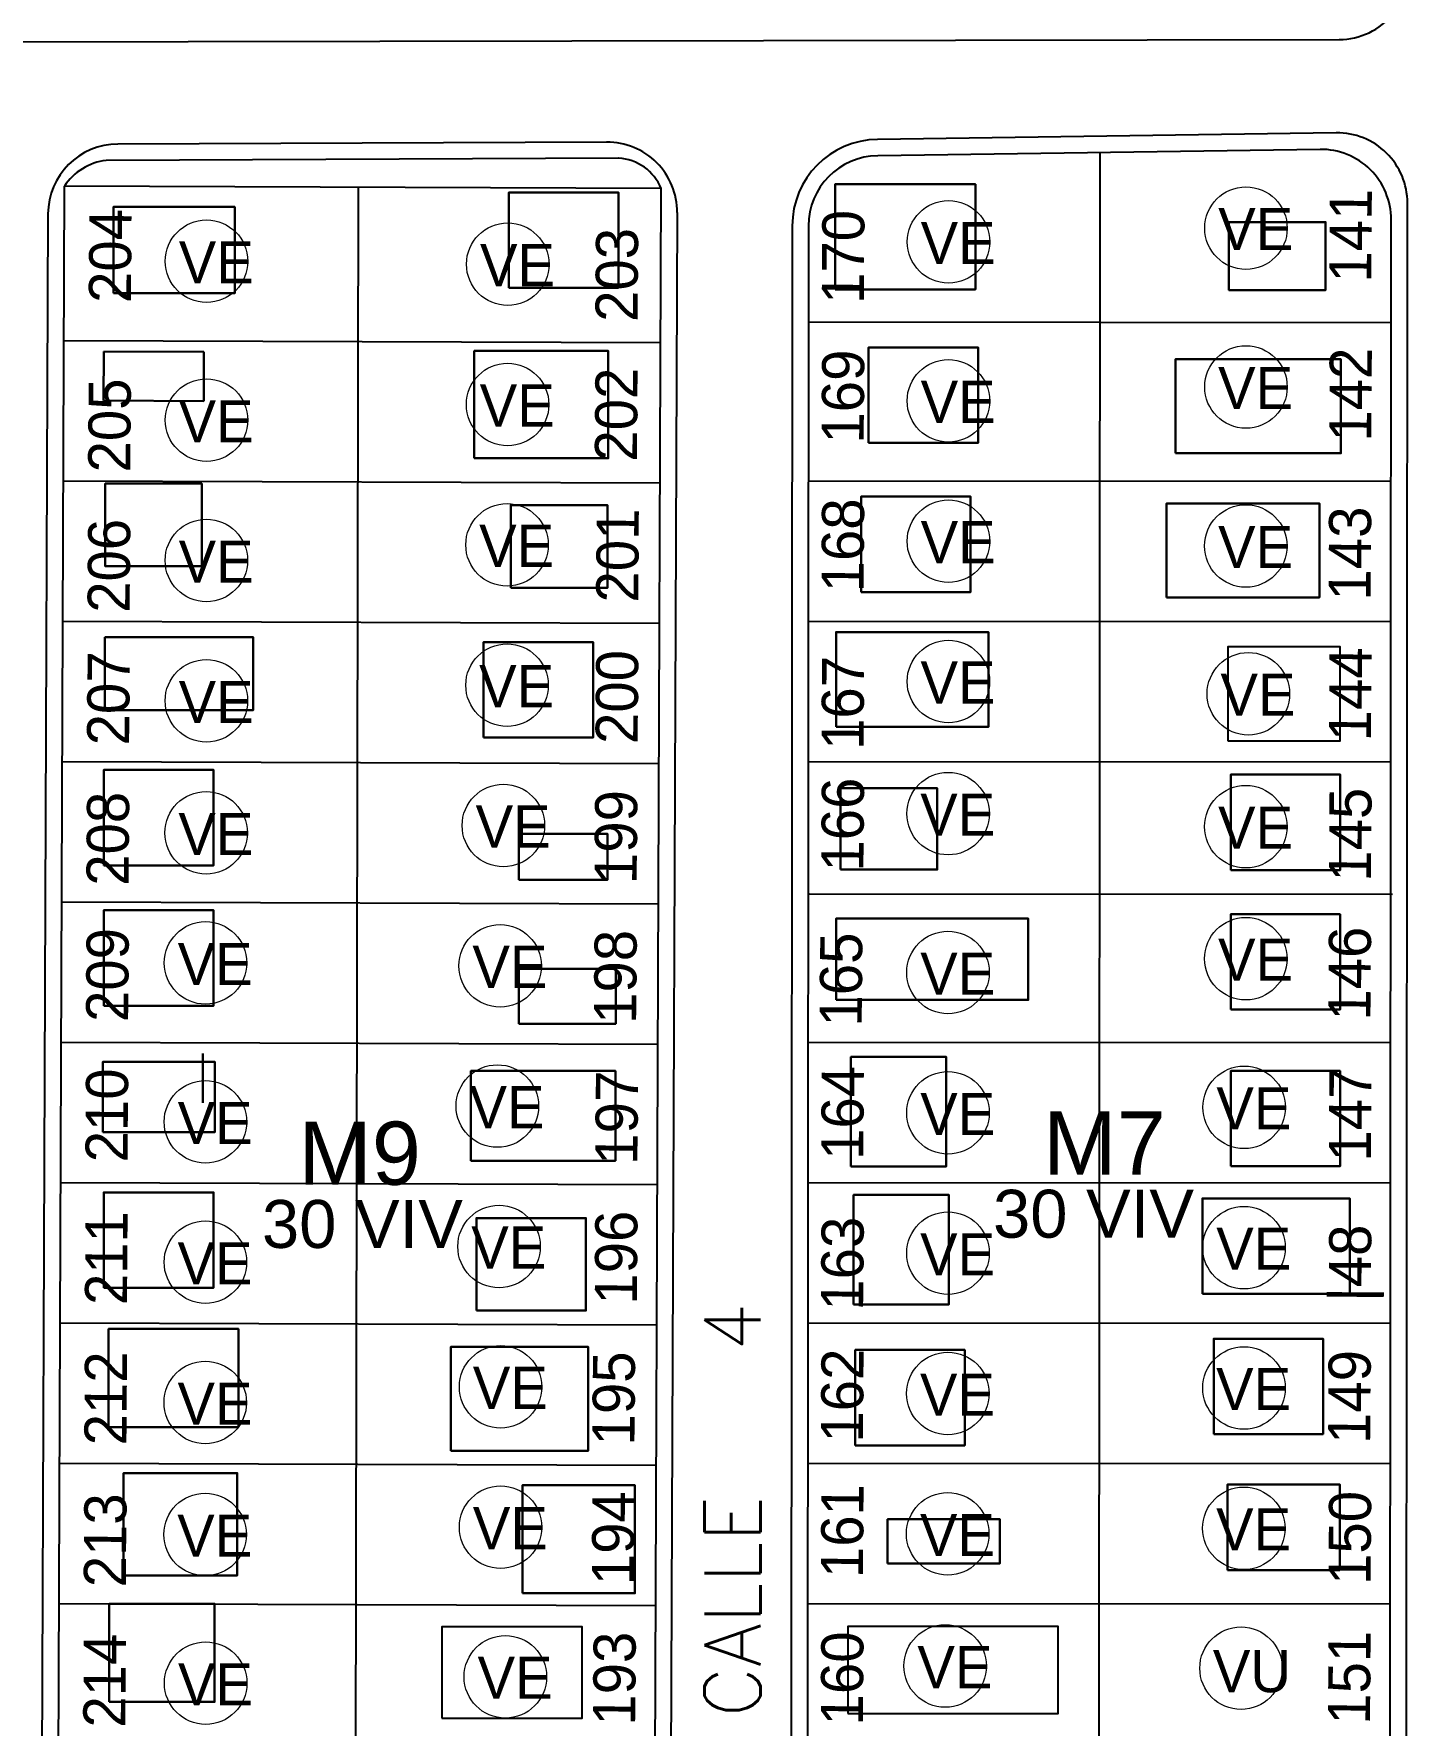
# Model space of a CAD drawing. Extents: x 472704 to 474638, y 1059265 to 1060325.
# Drawn here: x 473584.4 to 473682.4, y 1059606.2 to 1059726.7 of the extents above; entities that cross this region are included whole.
import ezdxf

# ---------------------------------------------------------------- set-up
doc = ezdxf.new("R2010")
doc.units = 0
doc.header["$LTSCALE"] = 0.4
doc.header["$MEASUREMENT"] = 0
doc.layers.add('CALLES', color=140, linetype='CONTINUOUS', lineweight=40)
doc.layers.add('CASA', color=31, linetype='CONTINUOUS', lineweight=30)
for name, color, linetype in [('CASASDURAS', 1, 'CONTINUOUS'), ('Dura', 1, 'CONTINUOUS'), ('MANZANAS', 5, 'CONTINUOUS'), ('NumeroPropu', 6, 'CONTINUOUS'), ('PARCELASPEOPUESTAS', 3, 'CONTINUOUS'), ('TipoVivienda', 7, 'CONTINUOUS'), ('UNIFAMILIAR', 5, 'CONTINUOUS'), ('VIAPROPUESTA', 7, 'CONTINUOUS')]:
    doc.layers.add(name, color=color, linetype=linetype)
doc.styles.add('ARIAL', font='arial.ttf')
doc.styles.add('Numeros Parcelas', font='', dxfattribs={"height": 3})
doc.styles.get("Standard").update_dxf_attribs({"font": 'romans.shx'})
doc.styles.add('TipoVivienda', font='', dxfattribs={"height": 3})
doc.styles.get('Numeros Parcelas').set_extended_font_data('AvantGarde Bk BT')
doc.styles.get('TipoVivienda').set_extended_font_data('AvantGarde Bk BT')

msp = doc.modelspace()

# ---------------------------------------------------------------- linework, layer by layer
at = {"layer": 'CASA'}
for p, q in [((473589.33, 1059700.57), (473589.35, 1059704.07)), ((473596.5, 1059704.04), (473589.35, 1059704.07)), ((473596.48, 1059700.54), (473596.5, 1059704.04)), ((473596.48, 1059700.54), (473589.33, 1059700.57)), ((473596.41, 1059650.54), (473596.42, 1059654.04))]:
    msp.add_line(p, q, dxfattribs=at)
for points in [[(473641.48, 1059708.49), (473651.48, 1059708.49), (473651.48, 1059715.99), (473641.48, 1059715.99)], [(473618.24, 1059708.61), (473626.04, 1059708.61), (473626.04, 1059715.41), (473618.24, 1059715.41)], [(473590.04, 1059708.22), (473598.69, 1059708.22), (473598.69, 1059714.37), (473590.04, 1059714.37)], [(473669.55, 1059713.29), (473676.45, 1059713.29), (473676.45, 1059708.45), (473669.55, 1059708.45)], [(473615.76, 1059696.46), (473625.31, 1059696.46), (473625.31, 1059704.11), (473615.76, 1059704.11)], [(473643.87, 1059697.56), (473651.67, 1059697.56), (473651.67, 1059704.36), (473643.87, 1059704.36)], [(473665.74, 1059696.82), (473677.54, 1059696.82), (473677.54, 1059703.52), (473665.74, 1059703.52)], [(473596.34, 1059688.76), (473589.46, 1059688.76), (473589.46, 1059694.66), (473596.34, 1059694.66)], [(473618.36, 1059687.22), (473625.26, 1059687.22), (473625.26, 1059693.12), (473618.36, 1059693.12)], [(473643.34, 1059686.93), (473651.14, 1059686.93), (473651.14, 1059693.73), (473643.34, 1059693.73)], [(473665.11, 1059686.54), (473676.01, 1059686.54), (473676.01, 1059693.24), (473665.11, 1059693.24)], [(473589.42, 1059683.72), (473600, 1059683.72), (473600, 1059678.51), (473589.42, 1059678.51)], [(473616.43, 1059676.56), (473624.23, 1059676.56), (473624.23, 1059683.36), (473616.43, 1059683.36)], [(473641.56, 1059677.32), (473652.41, 1059677.32), (473652.41, 1059684.07), (473641.56, 1059684.07)], [(473589.35, 1059667.45), (473597.18, 1059667.45), (473597.18, 1059674.25), (473589.35, 1059674.25)], [(473669.69, 1059667.12), (473677.49, 1059667.12), (473677.49, 1059673.92), (473669.69, 1059673.92)], [(473641.86, 1059667.15), (473648.76, 1059667.15), (473648.76, 1059672.95), (473641.86, 1059672.95)], [(473618.95, 1059666.41), (473625.25, 1059666.41), (473625.25, 1059669.71), (473618.95, 1059669.71)], [(473589.35, 1059657.45), (473597.18, 1059657.45), (473597.18, 1059664.25), (473589.35, 1059664.25)], [(473669.68, 1059657.17), (473677.48, 1059657.17), (473677.48, 1059663.97), (473669.68, 1059663.97)], [(473641.55, 1059657.86), (473655.25, 1059657.86), (473655.25, 1059663.66), (473641.55, 1059663.66)], [(473618.95, 1059656.17), (473625.85, 1059656.17), (473625.85, 1059660.07), (473618.95, 1059660.07)], [(473589.28, 1059648.45), (473597.28, 1059648.45), (473597.28, 1059653.45), (473589.28, 1059653.45)], [(473642.61, 1059646), (473649.41, 1059646), (473649.41, 1059653.8), (473642.61, 1059653.8)], [(473615.52, 1059646.4), (473625.82, 1059646.4), (473625.82, 1059652.8), (473615.52, 1059652.8)], [(473669.68, 1059646.01), (473677.48, 1059646.01), (473677.48, 1059652.81), (473669.68, 1059652.81)], [(473589.35, 1059637.35), (473597.18, 1059637.35), (473597.18, 1059644.15), (473589.35, 1059644.15)], [(473642.8, 1059636.17), (473649.6, 1059636.17), (473649.6, 1059643.97), (473642.8, 1059643.97)], [(473667.67, 1059636.92), (473678.17, 1059636.92), (473678.17, 1059643.72), (473667.67, 1059643.72)], [(473615.92, 1059635.72), (473623.72, 1059635.72), (473623.72, 1059642.32), (473615.92, 1059642.32)], [(473589.7, 1059627.42), (473598.95, 1059627.42), (473598.95, 1059634.42), (473589.7, 1059634.42)], [(473614.09, 1059625.74), (473623.89, 1059625.74), (473623.89, 1059633.14), (473614.09, 1059633.14)], [(473642.92, 1059626.12), (473650.72, 1059626.12), (473650.72, 1059632.92), (473642.92, 1059632.92)], [(473668.47, 1059626.92), (473676.27, 1059626.92), (473676.27, 1059633.72), (473668.47, 1059633.72)], [(473590.77, 1059616.85), (473598.87, 1059616.85), (473598.87, 1059624.15), (473590.77, 1059624.15)], [(473619.21, 1059615.58), (473627.21, 1059615.58), (473627.21, 1059623.28), (473619.21, 1059623.28)], [(473669.46, 1059617.24), (473677.46, 1059617.24), (473677.46, 1059623.34), (473669.46, 1059623.34)], [(473645.23, 1059617.71), (473653.23, 1059617.71), (473653.23, 1059620.86), (473645.23, 1059620.86)], [(473589.75, 1059607.84), (473597.25, 1059607.84), (473597.25, 1059614.84), (473589.75, 1059614.84)]]:
    msp.add_lwpolyline(points, close=True, dxfattribs=at)
at = {"layer": 'CASASDURAS'}
for points in [[(473669.48, 1059676.33), (473677.48, 1059676.33), (473677.48, 1059683.03), (473669.48, 1059683.03)], [(473619.21, 1059615.58), (473627.21, 1059615.58), (473627.21, 1059623.28), (473619.21, 1059623.28)], [(473613.46, 1059606.68), (473623.46, 1059606.68), (473623.46, 1059613.18), (473613.46, 1059613.18)], [(473642.39, 1059607.02), (473657.39, 1059607.02), (473657.39, 1059613.22), (473642.39, 1059613.22)]]:
    msp.add_lwpolyline(points, close=True, dxfattribs=at)
at = {"layer": 'Dura', "linetype": 'Continuous', "lineweight": 20}
for centre in [(473670.94, 1059679.68), (473649.33, 1059610.4), (473617.98, 1059609.63)]:
    msp.add_circle(centre, 2.94, dxfattribs=at)
at = {"layer": 'PARCELASPEOPUESTAS', "linetype": 'Continuous'}
for p, q in [((473676.05, 1059718.47), (473644.52, 1059718.02)), ((473660.36, 1059718.25), (473660.26, 1059564.81)), ((473586.54, 1059715.84), (473585.97, 1059568.62)), ((473629.09, 1059715.68), (473586.54, 1059715.84)), ((473607.48, 1059715.76), (473607.25, 1059564.76)), ((473628.51, 1059568.59), (473629.09, 1059715.68)), ((473681.03, 1059568.46), (473681.12, 1059713.47)), ((473639.59, 1059713.02), (473639.49, 1059568.84)), ((473681.12, 1059706.12), (473639.58, 1059706.15)), ((473629.05, 1059704.68), (473586.5, 1059704.84)), ((473629.01, 1059694.68), (473586.46, 1059694.84)), ((473681.11, 1059694.8), (473639.57, 1059694.82)), ((473628.97, 1059684.68), (473586.42, 1059684.84)), ((473681.11, 1059684.8), (473639.57, 1059684.82)), ((473628.93, 1059674.68), (473586.38, 1059674.84)), ((473681.1, 1059674.8), (473639.56, 1059674.82)), ((473681.21, 1059665.38), (473639.67, 1059665.41)), ((473628.89, 1059664.68), (473586.34, 1059664.84)), ((473628.85, 1059654.68), (473586.3, 1059654.84)), ((473681.09, 1059654.8), (473639.55, 1059654.82)), ((473628.81, 1059644.68), (473586.26, 1059644.84)), ((473681.08, 1059644.8), (473639.54, 1059644.82)), ((473628.77, 1059634.68), (473586.22, 1059634.84)), ((473681.08, 1059634.8), (473639.54, 1059634.82)), ((473628.73, 1059624.68), (473586.19, 1059624.84)), ((473681.07, 1059624.8), (473639.53, 1059624.82)), ((473628.69, 1059614.68), (473586.15, 1059614.84)), ((473681.06, 1059614.8), (473639.52, 1059614.82))]:
    msp.add_line(p, q, dxfattribs=at)
for centre, start, end in [((473676.12, 1059713.47), 359.9665, 90.8139), ((473644.59, 1059713.02), 90.8139, 179.9625)]:
    msp.add_arc(centre, 5, start, end, dxfattribs=at)
at = {"layer": 'TipoVivienda', "linetype": 'Continuous', "lineweight": 20}
for centre in [(473670.77, 1059712.86), (473649.57, 1059711.88), (473596.68, 1059710.5), (473618.15, 1059710.29), (473670.77, 1059701.54), (473618.14, 1059700.29), (473649.56, 1059700.55), (473596.68, 1059699.18), (473618.1, 1059690.29), (473649.56, 1059690.55), (473670.76, 1059690.21), (473596.67, 1059689.18), (473618.1, 1059680.29), (473649.56, 1059680.55), (473596.67, 1059679.18), (473649.54, 1059671.14), (473596.65, 1059669.77), (473617.84, 1059670.29), (473670.76, 1059670.21), (473596.61, 1059660.5), (473617.61, 1059660.29), (473649.53, 1059659.82), (473670.76, 1059660.8), (473617.41, 1059650.3), (473670.64, 1059650.21), (473596.6, 1059649.18), (473649.53, 1059649.82), (473617.53, 1059640.29), (473649.53, 1059639.82), (473670.63, 1059640.21), (473596.6, 1059639.18), (473617.64, 1059630.29), (473649.52, 1059629.82), (473670.63, 1059630.21), (473596.59, 1059629.18), (473617.64, 1059620.29), (473670.62, 1059620.21), (473596.58, 1059619.77), (473649.51, 1059619.82), (473596.62, 1059609.18)]:
    msp.add_circle(centre, 2.94, dxfattribs=at)
at = {"layer": 'UNIFAMILIAR', "linetype": 'Continuous', "lineweight": 20}
msp.add_circle((473670.42, 1059610.24), 2.94, dxfattribs=at)
at = {"layer": 'VIAPROPUESTA'}
for p, q in [((473484.11, 1059725.98), (473677.41, 1059726.3)), ((473677.21, 1059719.64), (473644.5, 1059719.18)), ((473625.2, 1059718.99), (473590.35, 1059718.85)), ((473626.06, 1059717.84), (473589.53, 1059717.68)), ((473682.19, 1059568.46), (473682.28, 1059714.64)), ((473585.38, 1059713.87), (473584.81, 1059568.62)), ((473629.67, 1059568.58), (473630.24, 1059713.97)), ((473638.43, 1059713.02), (473638.33, 1059568.84))]:
    msp.add_line(p, q, dxfattribs=at)
at = {"layer": 'VIAPROPUESTA', "linetype": 'Continuous'}
msp.add_arc((473677.4, 1059731.3), 5, 270.0965, 11.4993, dxfattribs=at)
at = {"layer": 'VIAPROPUESTA'}
for centre, radius, start, end in [((473677.28, 1059714.65), 5, 359.9665, 90.8139), ((473590.38, 1059713.85), 5, 90.2425, 179.7752), ((473625.23, 1059713.99), 5, 359.7829, 90.2425), ((473644.59, 1059713.02), 6.16, 90.8139, 179.9625), ((473590, 1059713.58), 4.13, 96.5711, 146.7733), ((473625.88, 1059714.38), 3.46, 21.9898, 87.0867)]:
    msp.add_arc(centre, radius, start, end, dxfattribs=at)

# ---------------------------------------------------------------- texts
at = {"layer": 'CALLES', "linetype": 'Continuous'}
msp.add_text('CALLE   4', height=4, rotation=90, dxfattribs=at).set_placement((473636.17, 1059606.74))
at = {"layer": 'MANZANAS', "linetype": 'Continuous', "style": 'ARIAL'}
for s, height, p in [('M7', 4.5, (473656.32, 1059645.42)), ('M9', 4.5, (473603.23, 1059644.69)), ('30 VIV', 3.416, (473600.63, 1059640.19)), ('30 VIV', 3.416, (473652.74, 1059640.92))]:
    msp.add_text(s, height=height, dxfattribs=at).set_placement(p)
at = {"layer": 'NumeroPropu', "linetype": 'Continuous', "lineweight": 20, "style": 'Numeros Parcelas'}
for s, p in [('141', (473679.7, 1059708.97)), ('204', (473591.29, 1059707.52)), ('170', (473643.53, 1059707.45)), ('203', (473627.4, 1059706.17)), ('169', (473643.52, 1059697.5)), ('142', (473679.7, 1059697.64)), ('202', (473627.36, 1059696.21)), ('205', (473591.24, 1059695.44)), ('168', (473643.51, 1059686.9)), ('143', (473679.65, 1059686.32)), ('206', (473591.2, 1059685.44)), ('201', (473627.45, 1059686.17)), ('207', (473591.16, 1059675.99)), ('200', (473627.41, 1059676.09)), ('167', (473643.51, 1059675.67)), ('144', (473679.68, 1059676.28)), ('208', (473591.12, 1059665.99)), ('199', (473627.34, 1059666.11)), ('166', (473643.5, 1059667)), ('145', (473679.68, 1059666.28)), ('209', (473591.09, 1059656.28)), ('146', (473679.64, 1059656.38)), ('198', (473627.3, 1059656.15)), ('165', (473643.38, 1059655.96)), ('210', (473591.05, 1059646.28)), ('197', (473627.39, 1059646.11)), ('164', (473643.49, 1059646.46)), ('147', (473679.67, 1059646.34)), ('211', (473591.01, 1059636.11)), ('196', (473627.35, 1059636.14)), ('163', (473643.48, 1059635.71)), ('|48', (473679.67, 1059636.34)), ('212', (473590.97, 1059626.11)), ('195', (473627.18, 1059626.11)), ('162', (473643.47, 1059626.31)), ('149', (473679.62, 1059626.21)), ('161', (473643.47, 1059616.66)), ('213', (473590.93, 1059616)), ('194', (473627.14, 1059616.15)), ('150', (473679.65, 1059616.17)), ('214', (473590.89, 1059606)), ('193', (473627.23, 1059606.14)), ('160', (473643.46, 1059606.16)), ('151', (473679.61, 1059606.21))]:
    msp.add_text(s, height=3, rotation=89.5931, dxfattribs=at).set_placement(p)
at = {"layer": 'TipoVivienda', "linetype": 'Continuous', "lineweight": 20, "style": 'TipoVivienda'}
for s, p in [('VE', (473668.79, 1059711.29)), ('VE', (473647.58, 1059710.3)), ('VE', (473594.7, 1059708.93)), ('VE', (473616.17, 1059708.72)), ('VE', (473668.78, 1059699.96)), ('VE', (473616.15, 1059698.72)), ('VE', (473647.58, 1059698.98)), ('VE', (473594.69, 1059697.6)), ('VE', (473616.11, 1059688.72)), ('VE', (473647.58, 1059688.98)), ('VE', (473668.78, 1059688.64)), ('VE', (473594.69, 1059687.6)), ('VE', (473616.11, 1059678.72)), ('VE', (473647.57, 1059678.98)), ('VE', (473668.95, 1059678.11)), ('VE', (473594.69, 1059677.6)), ('VE', (473647.55, 1059669.57)), ('VE', (473594.67, 1059668.19)), ('VE', (473615.86, 1059668.72)), ('VE', (473668.78, 1059668.64)), ('VE', (473594.62, 1059658.93)), ('VE', (473615.63, 1059658.72)), ('VE', (473668.78, 1059659.23)), ('VE', (473647.55, 1059658.24)), ('VE', (473615.42, 1059648.72)), ('VE', (473647.55, 1059648.24)), ('VE', (473668.66, 1059648.64)), ('VE', (473594.62, 1059647.6)), ('VE', (473615.55, 1059638.72)), ('VE', (473647.54, 1059638.24)), ('VE', (473668.65, 1059638.64)), ('VE', (473594.61, 1059637.6)), ('VE', (473615.66, 1059628.72)), ('VE', (473668.64, 1059628.64)), ('VE', (473594.61, 1059627.6)), ('VE', (473647.53, 1059628.24)), ('VE', (473594.59, 1059618.19)), ('VE', (473615.66, 1059618.72)), ('VE', (473647.53, 1059618.24)), ('VE', (473668.64, 1059618.64)), ('VE', (473616, 1059608.06)), ('VE', (473647.35, 1059608.82)), ('VU', (473668.41, 1059608.53)), ('VE', (473594.64, 1059607.6))]:
    msp.add_text(s, height=3, dxfattribs=at).set_placement(p)

doc.saveas('drawing.dxf')
